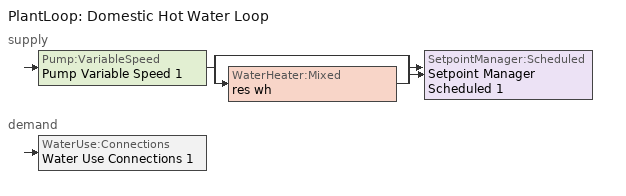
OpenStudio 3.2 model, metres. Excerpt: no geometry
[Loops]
PlantLoop 'Domestic Hot Water Loop'
 supply: Pump:VariableSpeed 'Pump Variable Speed 1' > split
  | bypass
  | WaterHeater:Mixed 'res wh'
  join > SetpointManager:Scheduled 'Setpoint Manager Scheduled 1'
 demand: WaterUse:Connections 'Water Use Connections 1'
[Sizing:Zone] Zone Cooling Design Supply Air Temperature Input Method=SupplyAirTemperature; Zone Cooling Design Supply Air Temperature {C}=14; Zone Cooling Design Supply Air Temperature Difference {deltaC}=11.11; Zone Heating Design Supply Air Temperature Input Method=SupplyAirTemperature; Zone Heating Design Supply Air Temperature {C}=40; Zone Heating Design Supply Air Temperature Difference {deltaC}=11.11; Zone Cooling Design Supply Air Humidity Ratio {kg-H2O/kg-air}=0.0085; Zone Heating Design Supply Air Humidity Ratio {kg-H2O/kg-air}=0.008; Cooling Design Air Flow Method=DesignDay; Heating Design Air Flow Method=DesignDay; Account for Dedicated Outdoor Air System=No; Dedicated Outdoor Air System Control Strategy=NeutralSupplyAir; Dedicated Outdoor Air Low Setpoint Temperature for Design {C}=autosize; Dedicated Outdoor Air High Setpoint Temperature for Design {C}=autosize
living zone; finished basement zone
[Zone equipment]
living zone: res unit heater wood unitary system
finished basement zone: res unit heater wood unitary system 1
[PlantLoop]
Domestic Hot Water Loop: Glycol Concentration=0; Maximum Loop Flow Rate {m3/s}=0.01; Plant Loop Volume {m3}=0.003; Load Distribution Scheme=Optimal
[Sizing:Plant]
Domestic Hot Water Loop: Loop Type=Heating; Design Loop Exit Temperature {C}=51.6667; Loop Design Temperature Difference {deltaC}=5.55556; Sizing Option=NonCoincident; Zone Timesteps in Averaging Window=1; Coincident Sizing Factor Mode=None
[Pump:VariableSpeed]
Pump Variable Speed 1: Rated Flow Rate {m3/s}=0.01; Rated Pump Head {Pa}=1; Rated Power Consumption {W}=0; Motor Efficiency=1; Fraction of Motor Inefficiencies to Fluid Stream=0; Coefficient 1 of the Part Load Performance Curve=0; Coefficient 2 of the Part Load Performance Curve=1; Coefficient 3 of the Part Load Performance Curve=0; Coefficient 4 of the Part Load Performance Curve=0; Pump Control Type=Intermittent; Skin Loss Radiative Fraction=0.5; Design Power Sizing Method=PowerPerFlowPerPressure; Design Electric Power per Unit Flow Rate {W/(m3/s)}=348701.1; Design Shaft Power per Unit Flow Rate per Unit Head {W-s/m3-Pa}=1.28205; Design Minimum Flow Rate Fraction=0
[SetpointManager:Scheduled]
Setpoint Manager Scheduled 1: Control Variable=Temperature; Schedule=dhw temp
[WaterHeater:Mixed]
res wh: Tank Volume {m3}=0.143846; Setpoint Temperature Schedule=WH Setpoint Temp; Deadband Temperature Difference {deltaC}=2; Maximum Temperature Limit {C}=99; Heater Control Type=Cycle; Heater Maximum Capacity {W}=11722.8; Heater Minimum Capacity {W}=0; Heater Fuel Type=NaturalGas; Heater Thermal Efficiency=0.773298; Off Cycle Parasitic Fuel Consumption Rate {W}=0; Off Cycle Parasitic Fuel Type=Electricity; Off Cycle Parasitic Heat Fraction to Tank=0; On Cycle Parasitic Fuel Consumption Rate {W}=0; On Cycle Parasitic Fuel Type=Electricity; On Cycle Parasitic Heat Fraction to Tank=0; Ambient Temperature Indicator=ThermalZone; Ambient Temperature Thermal Zone=finished basement zone; Off Cycle Loss Coefficient to Ambient Temperature {W/K}=4.15693; Off Cycle Loss Fraction to Thermal Zone=0.64; On Cycle Loss Coefficient to Ambient Temperature {W/K}=4.15693; On Cycle Loss Fraction to Thermal Zone=1; Use Side Effectiveness=1; Source Side Effectiveness=1; Use Side Design Flow Rate {m3/s}=autosize; Source Side Design Flow Rate {m3/s}=autosize; Indirect Water Heating Recovery Time {hr}=1.5; Source Side Flow Control Mode=IndirectHeatPrimarySetpoint
[WaterHeater:Sizing]
res wh: Design Mode=PeakDraw; Time Storage Can Meet Peak Draw {hr}=0.538503; Time for Tank Recovery {hr}=0; Nominal Tank Volume for Autosizing Plant Connections {m3}=1
[WaterUse:Connections]
Water Use Connections 1: Drain Water Heat Exchanger Type=None; Drain Water Heat Exchanger Destination=Plant; Water Use Equipment Name 1=res shower; Water Use Equipment Name 2=res sink; Water Use Equipment Name 3=res bath; Water Use Equipment Name 4=res shower dist; Water Use Equipment Name 5=res sink dist; Water Use Equipment Name 6=res bath dist; Water Use Equipment Name 7=res dw; Water Use Equipment Name 8=res cw
[WaterUse:Equipment:Definition]
Name | Peak Flow Rate {m3/s} | Target Temperature Schedule
res shower | 0.0176332 | fixtures temperature schedule
res sink | 0.0157378 | fixtures temperature schedule
res bath | 0.00441644 | fixtures temperature schedule
res shower dist; res sink dist; res bath dist | 0 | fixtures temperature schedule
res dw | 0.00104011 | res dw temperature schedule
res cw | 0.00629939 | res cw temperature schedule
[OtherEquipment:Definition] Design Level Calculation Method=EquipmentLevel; Fraction Radiant=0; Fraction Lost=0
Name | Design Level {W} | Fraction Latent
res shower | 507081 | 0.487197
res sink | 158036 | 0.312221
res bath | 65146.3 | 0
[EnergyManagementSystem:Sensor]
Name | Output Variable or Output Meter Index Key | Output Variable or Output Meter
res_shower_tout | res wh | Water Heater Use Side Outlet Temperature
res_ceil_fan_tin_sensor; res_af_1_tin_s | living zone | Zone Mean Air Temperature
res_af_1_tt_s | living zone | Zone Outdoor Air Drybulb Temperature
[EnergyManagementSystem:Program]
res_infil_1_program: Set p_m = 0.14; Set p_s = 0.22; Set s_m = 270; Set s_s = 370; Set z_m = 9.99744; Set z_s = 6.4486261680000005; Set f_t = (((s_m/z_m)^p_m)*((z_s/s_s)^p_s)); Set Tdiff = res_af_1_tin_s-res_af_1_tt_s; Set dT = @Abs Tdiff; Set c = 0.0676; Set Cs = 0.0875; Set Cw = 0.1284; Set n = 0.67; Set sft = (f_t*0.7000000000000001); Set temp1 = ((c*Cw)*((sft*res_af_vw_s)^(2*n)))^2; Set Qn = (((c*Cs*(dT^n))^2)+temp1)^0.5; Set Tdiff = res_af_1_tin_s-res_af_1_tt_s; Set dT = @Abs Tdiff; Set QWHV = res_infil_1_wh_sch_s*0.0302; Set Qrange = res_infil_1_range_sch_s*0.0472; Set Qdryer = res_infil_1_dryer_sch_s*0.0472; Set Qbath = res_infil_1_bath_sch_s*0.0472; Set QhpwhOut = 0; Set QhpwhIn = 0; Set QductsOut = 0; Set QductsIn = 0; Set Qout = QWHV+Qrange+Qbath+Qdryer+QhpwhOut+QductsOut; Set Qin = QhpwhIn+QductsIn; Set Qu = (@Abs (Qout-Qin)); Set Qb = (@Min Qout Qin); Set faneff_wh = 0.9438948864000002; Set res_infil_1_house_fan_act = (QWHV*300)/faneff_wh*1; Set faneff_sp = 0.4719474432000001; Set res_infil_1_range_fan_act = (Qrange*300)/faneff_sp; Set res_infil_1_bath_fan_act = (Qbath*300)/faneff_sp; Set Q_acctd_for_elsewhere = QhpwhOut+QhpwhIn+QductsOut+QductsIn; Set res_infil_1_flow_act = (((Qu^2)+(Qn^2))^0.5)-Q_acctd_for_elsewhere; Set res_infil_1_flow_act = (@Max res_infil_1_flow_act 0)
[EnergyManagementSystem:ProgramCallingManager]
res shower sag: EndOfSystemTimestepAfterHVACReporting; res_shower_sag
res ceil fan program calling manager: BeginTimestepBeforePredictor; res_ceil_fan_schedule_program
res af_1 program calling manager: BeginTimestepBeforePredictor; res_infil_1_program; res_nv_1_program
[EnergyManagementSystem:OutputVariable] Type of Data in Variable=Summed; Update Frequency=SystemTimestep; EMS Program or Subroutine=res_shower_sag
Name | EMS Variable | Units
Unmet Shower Energy|unit 1 | ShowerE | J
Unmet Shower Time|unit 1 | ShowerSag | hr
Shower Draw Time|unit 1 | ShowerTime | hr
[Coil:Heating:Gas] Availability Schedule=Always On Discrete; Gas Burner Efficiency=0.78; Nominal Capacity {W}=8792.13; Parasitic Electric Load {W}=0; Parasitic Gas Load {W}=0; Fuel Type=OtherFuel1
res unit heater wood heating coil; res unit heater wood heating coil 1
[Fan:OnOff] Availability Schedule=Always On Discrete; Fan Total Efficiency=0.75; Pressure Rise {Pa}=794.58; Maximum Flow Rate {m3/s}=autosize; Motor Efficiency=1; Motor In Airstream Fraction=1
Name | Fan Power Ratio Function of Speed Ratio Curve | Fan Efficiency Ratio Function of Speed Ratio Curve
res unit heater wood htg supply fan | Fan On Off Power Curve | Fan On Off Efficiency Curve
res unit heater wood htg supply fan 1 | Fan On Off Power Curve 1 | Fan On Off Efficiency Curve 1
[AirLoopHVAC:UnitarySystem] Control Type=Load; Dehumidification Control Type=None; Availability Schedule=Always On Discrete; Fan Placement=BlowThrough; Supply Air Fan Operating Mode Schedule=Always Off Discrete; DX Heating Coil Sizing Ratio=1; Use DOAS DX Cooling Coil=No; DOAS DX Cooling Coil Leaving Minimum Air Temperature {C}=2; Latent Load Control=SensibleOnlyLoadControl; Supply Air Flow Rate Method During Cooling Operation=SupplyAirFlowRate; Supply Air Flow Rate During Cooling Operation {m3/s}=0; Supply Air Flow Rate During Heating Operation {m3/s}=Autosize; Supply Air Flow Rate When No Cooling or Heating is Required {m3/s}=0; Maximum Supply Air Temperature {C}=48.8889; Maximum Outdoor Dry-Bulb Temperature for Supplemental Heater Operation {C}=21; Maximum Cycling Rate {cycles/hr}=2.5; Heat Pump Time Constant {s}=60; Fraction of On-Cycle Power Use=0.01; Heat Pump Fan Delay Time {s}=60; Ancilliary On-Cycle Electric Power {W}=0; Ancilliary Off-Cycle Electric Power {W}=0
Name | Controlling Zone or Thermostat Location | Supply Fan | Heating Coil
res unit heater wood unitary system | living zone | res unit heater wood htg supply fan | res unit heater wood heating coil
res unit heater wood unitary system 1 | finished basement zone | res unit heater wood htg supply fan 1 | res unit heater wood heating coil 1
[ElectricEquipment:Definition] Design Level Calculation Method=EquipmentLevel
Name | Design Level {W} | Fraction Latent | Fraction Radiant | Fraction Lost
res dw | 136388 | 0.15 | 0.36 | 0.25
res cw | 70491.5 | 0 | 0.48 | 0.2
res infil_1 house fan; res infil_1 range fan; res infil_1 bath fan | 0 | 0 | 0 | 1
[EnergyManagementSystem:Actuator]
Name | Actuated Component | Actuated Component Type | Actuated Component Control Type
res_ceil_fan_sched_override | res ceil fan master | Schedule:Constant | Schedule Value
res_nv_1_flow_act | res nv_1 flow | Zone Infiltration | Air Exchange Flow Rate
res_infil_1_house_fan_act | res infil_1 house fan | ElectricEquipment | Electricity Rate
res_infil_1_range_fan_act | res infil_1 range fan | ElectricEquipment | Electricity Rate
res_infil_1_bath_fan_act | res infil_1 bath fan | ElectricEquipment | Electricity Rate
res_infil_1_flow_act | res infil_1 flow | Zone Infiltration | Air Exchange Flow Rate
[Schedule:Constant]
Name | Value
dhw temp; WH Setpoint Temp | 51.6667
fixtures temperature schedule | 43.3333
Always On Discrete; res ceil fan master | 1
Always Off Discrete | 0
res dw temperature schedule; res cw temperature schedule | 52.666
[Curve:Exponent] Coefficient1 Constant=1; Coefficient2 Constant=0; Coefficient3 Constant=0; Minimum Value of x=0; Maximum Value of x=1
Fan On Off Power Curve; Fan On Off Power Curve 1
[Curve:Cubic] Coefficient1 Constant=1; Coefficient2 x=0; Coefficient3 x**2=0; Coefficient4 x**3=0; Minimum Value of x=0; Maximum Value of x=1
Fan On Off Efficiency Curve; Fan On Off Efficiency Curve 1
